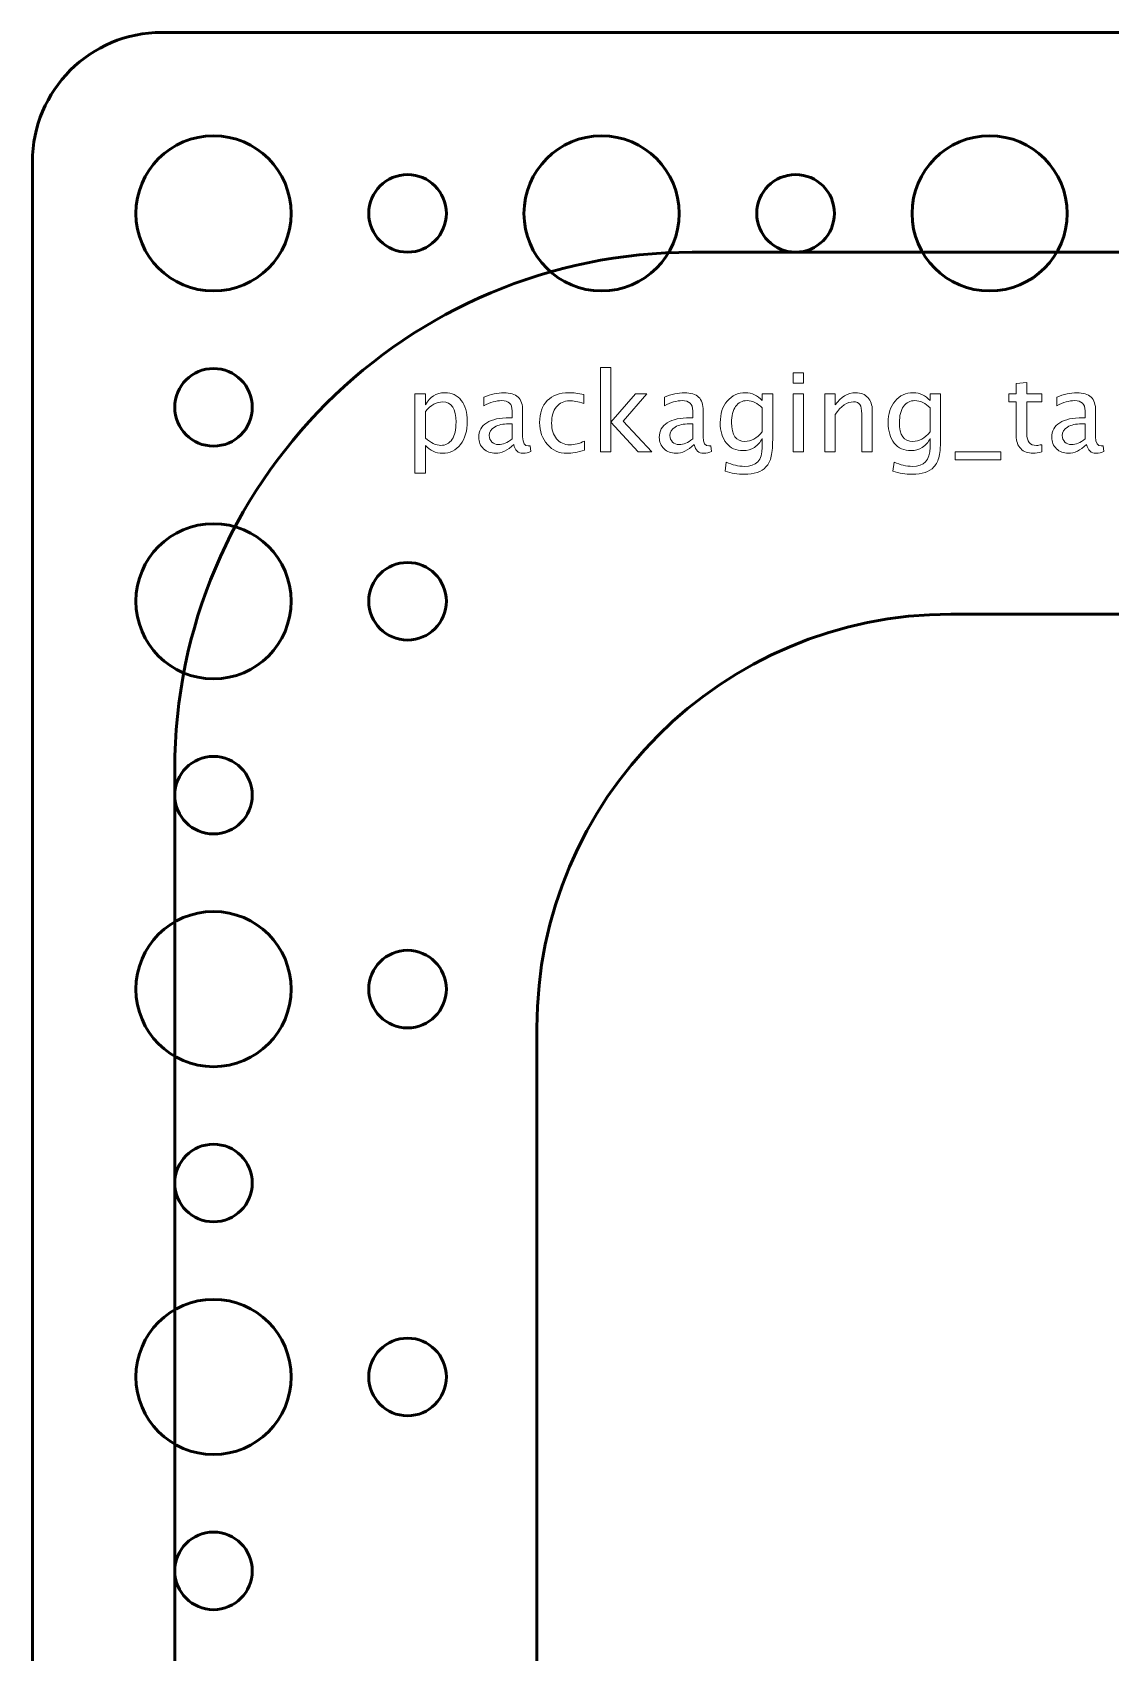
# Model space of a CAD drawing. Header units: centimetres. Extents: x -42 to 63, y -49 to 29.
# Drawn here: x 45.05 to 49.22, y -22.07 to -15.8 of the extents above; entities that cross this region are included whole.
import ezdxf

# ---------------------------------------------------------------- set-up
doc = ezdxf.new("R2010")
doc.units = ezdxf.units.CM
doc.header["$MEASUREMENT"] = 0
doc.layers.add('Layer 1', color=7, linetype='Continuous')

msp = doc.modelspace()

# ---------------------------------------------------------------- linework, layer by layer
at = {"layer": 'Layer 1', "lineweight": 53}
for centre, major_axis in [((45.75001, -16.50001), (0, 0.30001)), ((47.25001, -16.50001), (0, 0.30001)), ((48.75001, -16.50001), (0, 0.30001)), ((46.5, -16.5), (0, 0.15)), ((48, -16.5), (0, 0.15)), ((45.75, -17.25), (0, 0.15)), ((45.75001, -18.00001), (0, 0.30001)), ((46.5, -18), (0, 0.15)), ((45.75, -18.75), (0, 0.15)), ((45.75001, -19.50001), (0, 0.30001)), ((46.5, -19.5), (0, 0.15)), ((45.75, -20.25), (0, 0.15)), ((45.75001, -21.00001), (0, 0.30001)), ((46.5, -21), (0, 0.15)), ((45.75, -21.75), (0, 0.15))]:
    msp.add_ellipse(centre, major_axis=major_axis, ratio=1, dxfattribs=at)
msp.add_open_spline([(45.05, -28.7), (45.05, -28.7), (45.05, -16.3), (45.05, -16.3), (45.05, -16.3), (45.05, -16.02386), (45.27386, -15.8), (45.55, -15.8), (45.55, -15.8), (45.55, -15.8), (62.45, -15.8), (62.45, -15.8), (62.45, -15.8), (62.72614, -15.8), (62.95, -16.02386), (62.95, -16.3), (62.95, -16.3), (62.95, -16.3), (62.95, -28.7), (62.95, -28.7), (62.95, -28.7), (62.95, -28.97614), (62.72614, -29.2), (62.45, -29.2), (62.45, -29.2), (62.45, -29.2), (45.55, -29.2), (45.55, -29.2), (45.55, -29.2), (45.27386, -29.2), (45.05, -28.97614), (45.05, -28.7)], degree=3, knots=[0, 0, 0, 0, 0.1111111, 0.1111111, 0.1111111, 0.1111111, 0.2222222, 0.2222222, 0.2222222, 0.2222222, 0.3333333, 0.3333333, 0.3333333, 0.3333333, 0.4444444, 0.4444444, 0.4444444, 0.4444444, 0.5555556, 0.5555556, 0.5555556, 0.5555556, 0.6666667, 0.6666667, 0.6666667, 0.6666667, 0.7777778, 0.7777778, 0.7777778, 0.7777778, 1, 1, 1, 1], dxfattribs=at)
at = {"layer": 'Layer 1', "color": 5, "lineweight": 53}
for points in [[(45.6, -26.35), (45.6, -26.35), (45.6, -18.65), (45.6, -18.65), (45.6, -18.65), (45.6, -17.54544), (46.49543, -16.65), (47.6, -16.65), (47.6, -16.65), (47.6, -16.65), (60.4, -16.65), (60.4, -16.65), (60.4, -16.65), (61.50457, -16.65), (62.4, -17.54544), (62.4, -18.65), (62.4, -18.65), (62.4, -18.65), (62.4, -26.35), (62.4, -26.35), (62.4, -26.35), (62.4, -27.45456), (61.50457, -28.35), (60.4, -28.35), (60.4, -28.35), (60.4, -28.35), (47.6, -28.35), (47.6, -28.35), (47.6, -28.35), (46.49543, -28.35), (45.6, -27.45456), (45.6, -26.35)], [(47, -25.35), (47, -25.35), (47, -19.65), (47, -19.65), (47, -19.65), (47, -18.76635), (47.71635, -18.05), (48.6, -18.05), (48.6, -18.05), (48.6, -18.05), (59.4, -18.05), (59.4, -18.05), (59.4, -18.05), (60.28365, -18.05), (61, -18.76635), (61, -19.65), (61, -19.65), (61, -19.65), (61, -25.35), (61, -25.35), (61, -25.35), (61, -26.23365), (60.28365, -26.95), (59.4, -26.95), (59.4, -26.95), (59.4, -26.95), (48.6, -26.95), (48.6, -26.95), (48.6, -26.95), (47.71635, -26.95), (47, -26.23365), (47, -25.35)]]:
    msp.add_open_spline(points, degree=3, knots=[0, 0, 0, 0, 0.1111111, 0.1111111, 0.1111111, 0.1111111, 0.2222222, 0.2222222, 0.2222222, 0.2222222, 0.3333333, 0.3333333, 0.3333333, 0.3333333, 0.4444444, 0.4444444, 0.4444444, 0.4444444, 0.5555556, 0.5555556, 0.5555556, 0.5555556, 0.6666667, 0.6666667, 0.6666667, 0.6666667, 0.7777778, 0.7777778, 0.7777778, 0.7777778, 1, 1, 1, 1], dxfattribs=at)
at = {"layer": 'Layer 1', "color": 5, "lineweight": 9}
for points, knots in [([(47.2453, -17.42256), (47.2453, -17.42256), (47.2453, -17.09617), (47.2453, -17.09617), (47.2453, -17.09617), (47.2453, -17.09617), (47.28594, -17.09617), (47.28594, -17.09617), (47.28594, -17.09617), (47.28594, -17.09617), (47.28594, -17.30706), (47.28594, -17.30706), (47.28594, -17.30706), (47.28594, -17.30706), (47.38119, -17.1982), (47.38119, -17.1982), (47.38119, -17.1982), (47.38119, -17.1982), (47.42507, -17.1982), (47.42507, -17.1982), (47.42507, -17.1982), (47.42507, -17.1982), (47.33406, -17.3029), (47.33406, -17.3029), (47.33406, -17.3029), (47.33406, -17.3029), (47.44412, -17.42256), (47.44412, -17.42256), (47.44412, -17.42256), (47.44412, -17.42256), (47.39177, -17.42256), (47.39177, -17.42256), (47.39177, -17.42256), (47.39177, -17.42256), (47.28594, -17.30748), (47.28594, -17.30748), (47.28594, -17.30748), (47.28594, -17.30748), (47.28594, -17.42256), (47.28594, -17.42256), (47.28594, -17.42256), (47.28594, -17.42256), (47.2453, -17.42256), (47.2453, -17.42256)], [0, 0, 0, 0, 0.0833333, 0.0833333, 0.0833333, 0.0833333, 0.1666667, 0.1666667, 0.1666667, 0.1666667, 0.25, 0.25, 0.25, 0.25, 0.3333333, 0.3333333, 0.3333333, 0.3333333, 0.4166667, 0.4166667, 0.4166667, 0.4166667, 0.5, 0.5, 0.5, 0.5, 0.5833333, 0.5833333, 0.5833333, 0.5833333, 0.6666667, 0.6666667, 0.6666667, 0.6666667, 0.75, 0.75, 0.75, 0.75, 0.8333333, 0.8333333, 0.8333333, 0.8333333, 1, 1, 1, 1]), ([(47.99044, -17.15713), (47.99044, -17.15713), (47.99044, -17.11649), (47.99044, -17.11649), (47.99044, -17.11649), (47.99044, -17.11649), (48.03108, -17.11649), (48.03108, -17.11649), (48.03108, -17.11649), (48.03108, -17.11649), (48.03108, -17.15713), (48.03108, -17.15713), (48.03108, -17.15713), (48.03108, -17.15713), (47.99044, -17.15713), (47.99044, -17.15713)], [0, 0, 0, 0, 0.2, 0.2, 0.2, 0.2, 0.4, 0.4, 0.4, 0.4, 0.6, 0.6, 0.6, 0.6, 1, 1, 1, 1]), ([(48.95148, -17.42249), (48.93892, -17.42595), (48.92798, -17.42764), (48.91874, -17.42764), (48.91874, -17.42764), (48.898, -17.42764), (48.88184, -17.42171), (48.87027, -17.40986), (48.87027, -17.40986), (48.85863, -17.39801), (48.85284, -17.38157), (48.85284, -17.36047), (48.85284, -17.36047), (48.85284, -17.36047), (48.85284, -17.22867), (48.85284, -17.22867), (48.85284, -17.22867), (48.85284, -17.22867), (48.82476, -17.22867), (48.82476, -17.22867), (48.82476, -17.22867), (48.82476, -17.22867), (48.82476, -17.1982), (48.82476, -17.1982), (48.82476, -17.1982), (48.82476, -17.1982), (48.85284, -17.1982), (48.85284, -17.1982), (48.85284, -17.1982), (48.85284, -17.1982), (48.85284, -17.15763), (48.85284, -17.15763), (48.85284, -17.15763), (48.85284, -17.15763), (48.89348, -17.15375), (48.89348, -17.15375), (48.89348, -17.15375), (48.89348, -17.15375), (48.89348, -17.1982), (48.89348, -17.1982), (48.89348, -17.1982), (48.89348, -17.1982), (48.95233, -17.1982), (48.95233, -17.1982), (48.95233, -17.1982), (48.95233, -17.1982), (48.95233, -17.22867), (48.95233, -17.22867), (48.95233, -17.22867), (48.95233, -17.22867), (48.89348, -17.22867), (48.89348, -17.22867), (48.89348, -17.22867), (48.89348, -17.22867), (48.89348, -17.35313), (48.89348, -17.35313), (48.89348, -17.35313), (48.89348, -17.38248), (48.90625, -17.39716), (48.93172, -17.39716), (48.93172, -17.39716), (48.93716, -17.39716), (48.94372, -17.39624), (48.95148, -17.39448), (48.95148, -17.39448), (48.95148, -17.39448), (48.95148, -17.42249), (48.95148, -17.42249)], [0, 0, 0, 0, 0.0555556, 0.0555556, 0.0555556, 0.0555556, 0.1111111, 0.1111111, 0.1111111, 0.1111111, 0.1666667, 0.1666667, 0.1666667, 0.1666667, 0.2222222, 0.2222222, 0.2222222, 0.2222222, 0.2777778, 0.2777778, 0.2777778, 0.2777778, 0.3333333, 0.3333333, 0.3333333, 0.3333333, 0.3888889, 0.3888889, 0.3888889, 0.3888889, 0.4444444, 0.4444444, 0.4444444, 0.4444444, 0.5, 0.5, 0.5, 0.5, 0.5555556, 0.5555556, 0.5555556, 0.5555556, 0.6111111, 0.6111111, 0.6111111, 0.6111111, 0.6666667, 0.6666667, 0.6666667, 0.6666667, 0.7222222, 0.7222222, 0.7222222, 0.7222222, 0.7777778, 0.7777778, 0.7777778, 0.7777778, 0.8333333, 0.8333333, 0.8333333, 0.8333333, 0.8888889, 0.8888889, 0.8888889, 0.8888889, 1, 1, 1, 1]), ([(46.52831, -17.50426), (46.52831, -17.50426), (46.52831, -17.1982), (46.52831, -17.1982), (46.52831, -17.1982), (46.52831, -17.1982), (46.56895, -17.1982), (46.56895, -17.1982), (46.56895, -17.1982), (46.56895, -17.1982), (46.56895, -17.2406), (46.56895, -17.2406), (46.56895, -17.2406), (46.5856, -17.2092), (46.61065, -17.19354), (46.64402, -17.19354), (46.64402, -17.19354), (46.67104, -17.19354), (46.69228, -17.20335), (46.7078, -17.22303), (46.7078, -17.22303), (46.72332, -17.24272), (46.73108, -17.2696), (46.73108, -17.30367), (46.73108, -17.30367), (46.73108, -17.34079), (46.72227, -17.37077), (46.7047, -17.39349), (46.7047, -17.39349), (46.68713, -17.41628), (46.66399, -17.42764), (46.63534, -17.42764), (46.63534, -17.42764), (46.60874, -17.42764), (46.58659, -17.41748), (46.56895, -17.39709), (46.56895, -17.39709), (46.56895, -17.39709), (46.56895, -17.50426), (46.56895, -17.50426), (46.56895, -17.50426), (46.56895, -17.50426), (46.52831, -17.50426), (46.52831, -17.50426)], [0, 0, 0, 0, 0.0833333, 0.0833333, 0.0833333, 0.0833333, 0.1666667, 0.1666667, 0.1666667, 0.1666667, 0.25, 0.25, 0.25, 0.25, 0.3333333, 0.3333333, 0.3333333, 0.3333333, 0.4166667, 0.4166667, 0.4166667, 0.4166667, 0.5, 0.5, 0.5, 0.5, 0.5833333, 0.5833333, 0.5833333, 0.5833333, 0.6666667, 0.6666667, 0.6666667, 0.6666667, 0.75, 0.75, 0.75, 0.75, 0.8333333, 0.8333333, 0.8333333, 0.8333333, 1, 1, 1, 1]), ([(46.56895, -17.36908), (46.5899, -17.38778), (46.60987, -17.39716), (46.62885, -17.39716), (46.62885, -17.39716), (46.64755, -17.39716), (46.66201, -17.38933), (46.67217, -17.37374), (46.67217, -17.37374), (46.6824, -17.35814), (46.68748, -17.3362), (46.68748, -17.30784), (46.68748, -17.30784), (46.68748, -17.25534), (46.67013, -17.2291), (46.63541, -17.2291), (46.63541, -17.2291), (46.61269, -17.2291), (46.59054, -17.24137), (46.56895, -17.266), (46.56895, -17.266), (46.56895, -17.266), (46.56895, -17.36908), (46.56895, -17.36908)], [0, 0, 0, 0, 0.1428571, 0.1428571, 0.1428571, 0.1428571, 0.2857143, 0.2857143, 0.2857143, 0.2857143, 0.4285714, 0.4285714, 0.4285714, 0.4285714, 0.5714286, 0.5714286, 0.5714286, 0.5714286, 0.7142857, 0.7142857, 0.7142857, 0.7142857, 1, 1, 1, 1]), ([(46.91037, -17.39399), (46.88596, -17.41642), (46.86246, -17.42764), (46.83988, -17.42764), (46.83988, -17.42764), (46.82133, -17.42764), (46.80588, -17.42185), (46.79367, -17.41021), (46.79367, -17.41021), (46.78139, -17.39857), (46.77526, -17.3839), (46.77526, -17.36619), (46.77526, -17.36619), (46.77526, -17.3417), (46.78556, -17.32287), (46.80616, -17.30974), (46.80616, -17.30974), (46.82676, -17.29662), (46.85632, -17.29006), (46.89485, -17.29006), (46.89485, -17.29006), (46.89485, -17.29006), (46.90437, -17.29006), (46.90437, -17.29006), (46.90437, -17.29006), (46.90437, -17.29006), (46.90437, -17.26304), (46.90437, -17.26304), (46.90437, -17.26304), (46.90437, -17.237), (46.89083, -17.22402), (46.86366, -17.22402), (46.86366, -17.22402), (46.84264, -17.22402), (46.81964, -17.23065), (46.79473, -17.24391), (46.79473, -17.24391), (46.79473, -17.24391), (46.79473, -17.21047), (46.79473, -17.21047), (46.79473, -17.21047), (46.82211, -17.19918), (46.84793, -17.19354), (46.87213, -17.19354), (46.87213, -17.19354), (46.89703, -17.19354), (46.91545, -17.19918), (46.92723, -17.21054), (46.92723, -17.21054), (46.93909, -17.2219), (46.94501, -17.2394), (46.94501, -17.26304), (46.94501, -17.26304), (46.94501, -17.26304), (46.94501, -17.36442), (46.94501, -17.36442), (46.94501, -17.36442), (46.94501, -17.38764), (46.95214, -17.39928), (46.96646, -17.39928), (46.96646, -17.39928), (46.96822, -17.39928), (46.97083, -17.39899), (46.97429, -17.39843), (46.97429, -17.39843), (46.97429, -17.39843), (46.97718, -17.42101), (46.97718, -17.42101), (46.97718, -17.42101), (46.96794, -17.42545), (46.95778, -17.42764), (46.94663, -17.42764), (46.94663, -17.42764), (46.92766, -17.42764), (46.91559, -17.41642), (46.91037, -17.39399)], [0, 0, 0, 0, 0.05, 0.05, 0.05, 0.05, 0.1, 0.1, 0.1, 0.1, 0.15, 0.15, 0.15, 0.15, 0.2, 0.2, 0.2, 0.2, 0.25, 0.25, 0.25, 0.25, 0.3, 0.3, 0.3, 0.3, 0.35, 0.35, 0.35, 0.35, 0.4, 0.4, 0.4, 0.4, 0.45, 0.45, 0.45, 0.45, 0.5, 0.5, 0.5, 0.5, 0.55, 0.55, 0.55, 0.55, 0.6, 0.6, 0.6, 0.6, 0.65, 0.65, 0.65, 0.65, 0.7, 0.7, 0.7, 0.7, 0.75, 0.75, 0.75, 0.75, 0.8, 0.8, 0.8, 0.8, 0.85, 0.85, 0.85, 0.85, 0.9, 0.9, 0.9, 0.9, 1, 1, 1, 1]), ([(47.18427, -17.41579), (47.15795, -17.42369), (47.13523, -17.42764), (47.11611, -17.42764), (47.11611, -17.42764), (47.08577, -17.42764), (47.06065, -17.41642), (47.04069, -17.39406), (47.04069, -17.39406), (47.02072, -17.37162), (47.0107, -17.34333), (47.0107, -17.30925), (47.0107, -17.30925), (47.0107, -17.27284), (47.02058, -17.24441), (47.04033, -17.22409), (47.04033, -17.22409), (47.06009, -17.2037), (47.08768, -17.19354), (47.12309, -17.19354), (47.12309, -17.19354), (47.14052, -17.19354), (47.16014, -17.19594), (47.18173, -17.20074), (47.18173, -17.20074), (47.18173, -17.20074), (47.18173, -17.23502), (47.18173, -17.23502), (47.18173, -17.23502), (47.15879, -17.22825), (47.1401, -17.22486), (47.1257, -17.22486), (47.1257, -17.22486), (47.10482, -17.22486), (47.0881, -17.2327), (47.07561, -17.24829), (47.07561, -17.24829), (47.06312, -17.26388), (47.05684, -17.2847), (47.05684, -17.31066), (47.05684, -17.31066), (47.05684, -17.33585), (47.06333, -17.35617), (47.07625, -17.37176), (47.07625, -17.37176), (47.08916, -17.38728), (47.10602, -17.39504), (47.12697, -17.39504), (47.12697, -17.39504), (47.14553, -17.39504), (47.16458, -17.39025), (47.18427, -17.38065), (47.18427, -17.38065), (47.18427, -17.38065), (47.18427, -17.41579), (47.18427, -17.41579)], [0, 0, 0, 0, 0.0666667, 0.0666667, 0.0666667, 0.0666667, 0.1333333, 0.1333333, 0.1333333, 0.1333333, 0.2, 0.2, 0.2, 0.2, 0.2666667, 0.2666667, 0.2666667, 0.2666667, 0.3333333, 0.3333333, 0.3333333, 0.3333333, 0.4, 0.4, 0.4, 0.4, 0.4666667, 0.4666667, 0.4666667, 0.4666667, 0.5333333, 0.5333333, 0.5333333, 0.5333333, 0.6, 0.6, 0.6, 0.6, 0.6666667, 0.6666667, 0.6666667, 0.6666667, 0.7333333, 0.7333333, 0.7333333, 0.7333333, 0.8, 0.8, 0.8, 0.8, 0.8666667, 0.8666667, 0.8666667, 0.8666667, 1, 1, 1, 1]), ([(47.60838, -17.39399), (47.58397, -17.41642), (47.56047, -17.42764), (47.53789, -17.42764), (47.53789, -17.42764), (47.51934, -17.42764), (47.50389, -17.42185), (47.49168, -17.41021), (47.49168, -17.41021), (47.4794, -17.39857), (47.47327, -17.3839), (47.47327, -17.36619), (47.47327, -17.36619), (47.47327, -17.3417), (47.48357, -17.32287), (47.50417, -17.30974), (47.50417, -17.30974), (47.52477, -17.29662), (47.55433, -17.29006), (47.59286, -17.29006), (47.59286, -17.29006), (47.59286, -17.29006), (47.60238, -17.29006), (47.60238, -17.29006), (47.60238, -17.29006), (47.60238, -17.29006), (47.60238, -17.26304), (47.60238, -17.26304), (47.60238, -17.26304), (47.60238, -17.237), (47.58884, -17.22402), (47.56167, -17.22402), (47.56167, -17.22402), (47.54065, -17.22402), (47.51765, -17.23065), (47.49274, -17.24391), (47.49274, -17.24391), (47.49274, -17.24391), (47.49274, -17.21047), (47.49274, -17.21047), (47.49274, -17.21047), (47.52012, -17.19918), (47.54594, -17.19354), (47.57014, -17.19354), (47.57014, -17.19354), (47.59504, -17.19354), (47.61346, -17.19918), (47.62524, -17.21054), (47.62524, -17.21054), (47.6371, -17.2219), (47.64302, -17.2394), (47.64302, -17.26304), (47.64302, -17.26304), (47.64302, -17.26304), (47.64302, -17.36442), (47.64302, -17.36442), (47.64302, -17.36442), (47.64302, -17.38764), (47.65015, -17.39928), (47.66447, -17.39928), (47.66447, -17.39928), (47.66623, -17.39928), (47.66884, -17.39899), (47.6723, -17.39843), (47.6723, -17.39843), (47.6723, -17.39843), (47.67519, -17.42101), (47.67519, -17.42101), (47.67519, -17.42101), (47.66595, -17.42545), (47.65579, -17.42764), (47.64464, -17.42764), (47.64464, -17.42764), (47.62567, -17.42764), (47.6136, -17.41642), (47.60838, -17.39399)], [0, 0, 0, 0, 0.05, 0.05, 0.05, 0.05, 0.1, 0.1, 0.1, 0.1, 0.15, 0.15, 0.15, 0.15, 0.2, 0.2, 0.2, 0.2, 0.25, 0.25, 0.25, 0.25, 0.3, 0.3, 0.3, 0.3, 0.35, 0.35, 0.35, 0.35, 0.4, 0.4, 0.4, 0.4, 0.45, 0.45, 0.45, 0.45, 0.5, 0.5, 0.5, 0.5, 0.55, 0.55, 0.55, 0.55, 0.6, 0.6, 0.6, 0.6, 0.65, 0.65, 0.65, 0.65, 0.7, 0.7, 0.7, 0.7, 0.75, 0.75, 0.75, 0.75, 0.8, 0.8, 0.8, 0.8, 0.85, 0.85, 0.85, 0.85, 0.9, 0.9, 0.9, 0.9, 1, 1, 1, 1]), ([(47.72734, -17.49707), (47.72734, -17.49707), (47.73213, -17.46193), (47.73213, -17.46193), (47.73213, -17.46193), (47.7557, -17.47294), (47.77905, -17.47844), (47.80212, -17.47844), (47.80212, -17.47844), (47.84791, -17.47844), (47.87085, -17.45417), (47.87085, -17.4057), (47.87085, -17.4057), (47.87085, -17.4057), (47.87085, -17.37042), (47.87085, -17.37042), (47.87085, -17.37042), (47.86379, -17.38531), (47.85377, -17.39681), (47.84072, -17.40506), (47.84072, -17.40506), (47.82767, -17.41332), (47.81313, -17.41748), (47.79712, -17.41748), (47.79712, -17.41748), (47.76995, -17.41748), (47.74843, -17.40774), (47.73256, -17.38827), (47.73256, -17.38827), (47.71668, -17.3688), (47.70871, -17.34241), (47.70871, -17.30911), (47.70871, -17.30911), (47.70871, -17.27503), (47.71774, -17.24723), (47.7358, -17.22571), (47.7358, -17.22571), (47.75394, -17.20426), (47.77729, -17.19354), (47.80601, -17.19354), (47.80601, -17.19354), (47.83112, -17.19354), (47.85278, -17.2037), (47.87085, -17.22409), (47.87085, -17.22409), (47.87085, -17.22409), (47.87085, -17.1982), (47.87085, -17.1982), (47.87085, -17.1982), (47.87085, -17.1982), (47.91148, -17.1982), (47.91148, -17.1982), (47.91148, -17.1982), (47.91148, -17.1982), (47.91148, -17.36132), (47.91148, -17.36132), (47.91148, -17.36132), (47.91148, -17.39638), (47.90965, -17.42235), (47.90598, -17.43921), (47.90598, -17.43921), (47.90238, -17.45607), (47.89547, -17.4699), (47.88545, -17.48063), (47.88545, -17.48063), (47.86767, -17.49946), (47.83987, -17.50892), (47.80212, -17.50892), (47.80212, -17.50892), (47.77623, -17.50892), (47.75133, -17.50497), (47.72734, -17.49707)], [0, 0, 0, 0, 0.0526316, 0.0526316, 0.0526316, 0.0526316, 0.1052632, 0.1052632, 0.1052632, 0.1052632, 0.1578947, 0.1578947, 0.1578947, 0.1578947, 0.2105263, 0.2105263, 0.2105263, 0.2105263, 0.2631579, 0.2631579, 0.2631579, 0.2631579, 0.3157895, 0.3157895, 0.3157895, 0.3157895, 0.3684211, 0.3684211, 0.3684211, 0.3684211, 0.4210526, 0.4210526, 0.4210526, 0.4210526, 0.4736842, 0.4736842, 0.4736842, 0.4736842, 0.5263158, 0.5263158, 0.5263158, 0.5263158, 0.5789474, 0.5789474, 0.5789474, 0.5789474, 0.6315789, 0.6315789, 0.6315789, 0.6315789, 0.6842105, 0.6842105, 0.6842105, 0.6842105, 0.7368421, 0.7368421, 0.7368421, 0.7368421, 0.7894737, 0.7894737, 0.7894737, 0.7894737, 0.8421053, 0.8421053, 0.8421053, 0.8421053, 0.8947368, 0.8947368, 0.8947368, 0.8947368, 1, 1, 1, 1]), ([(47.87085, -17.34495), (47.87085, -17.34495), (47.87085, -17.25189), (47.87085, -17.25189), (47.87085, -17.25189), (47.85292, -17.23333), (47.83338, -17.22402), (47.81228, -17.22402), (47.81228, -17.22402), (47.79352, -17.22402), (47.77884, -17.2315), (47.76826, -17.24653), (47.76826, -17.24653), (47.7576, -17.26148), (47.75231, -17.2823), (47.75231, -17.30883), (47.75231, -17.30883), (47.75231, -17.35758), (47.7696, -17.38192), (47.80424, -17.38192), (47.80424, -17.38192), (47.82781, -17.38192), (47.85003, -17.36957), (47.87085, -17.34495)], [0, 0, 0, 0, 0.1428571, 0.1428571, 0.1428571, 0.1428571, 0.2857143, 0.2857143, 0.2857143, 0.2857143, 0.4285714, 0.4285714, 0.4285714, 0.4285714, 0.5714286, 0.5714286, 0.5714286, 0.5714286, 0.7142857, 0.7142857, 0.7142857, 0.7142857, 1, 1, 1, 1]), ([(47.99044, -17.42256), (47.99044, -17.42256), (47.99044, -17.1982), (47.99044, -17.1982), (47.99044, -17.1982), (47.99044, -17.1982), (48.03108, -17.1982), (48.03108, -17.1982), (48.03108, -17.1982), (48.03108, -17.1982), (48.03108, -17.42256), (48.03108, -17.42256), (48.03108, -17.42256), (48.03108, -17.42256), (47.99044, -17.42256), (47.99044, -17.42256)], [0, 0, 0, 0, 0.2, 0.2, 0.2, 0.2, 0.4, 0.4, 0.4, 0.4, 0.6, 0.6, 0.6, 0.6, 1, 1, 1, 1]), ([(48.11278, -17.42256), (48.11278, -17.42256), (48.11278, -17.1982), (48.11278, -17.1982), (48.11278, -17.1982), (48.11278, -17.1982), (48.15342, -17.1982), (48.15342, -17.1982), (48.15342, -17.1982), (48.15342, -17.1982), (48.15342, -17.2406), (48.15342, -17.2406), (48.15342, -17.2406), (48.17494, -17.2092), (48.20133, -17.19354), (48.23251, -17.19354), (48.23251, -17.19354), (48.25213, -17.19354), (48.26772, -17.19968), (48.27922, -17.21202), (48.27922, -17.21202), (48.29072, -17.2243), (48.2965, -17.24088), (48.2965, -17.26162), (48.2965, -17.26162), (48.2965, -17.26162), (48.2965, -17.42256), (48.2965, -17.42256), (48.2965, -17.42256), (48.2965, -17.42256), (48.25587, -17.42256), (48.25587, -17.42256), (48.25587, -17.42256), (48.25587, -17.42256), (48.25587, -17.27489), (48.25587, -17.27489), (48.25587, -17.27489), (48.25587, -17.25824), (48.2534, -17.24638), (48.24853, -17.23933), (48.24853, -17.23933), (48.24359, -17.2322), (48.23547, -17.22867), (48.22412, -17.22867), (48.22412, -17.22867), (48.19914, -17.22867), (48.17557, -17.24497), (48.15342, -17.27757), (48.15342, -17.27757), (48.15342, -17.27757), (48.15342, -17.42256), (48.15342, -17.42256), (48.15342, -17.42256), (48.15342, -17.42256), (48.11278, -17.42256), (48.11278, -17.42256)], [0, 0, 0, 0, 0.0666667, 0.0666667, 0.0666667, 0.0666667, 0.1333333, 0.1333333, 0.1333333, 0.1333333, 0.2, 0.2, 0.2, 0.2, 0.2666667, 0.2666667, 0.2666667, 0.2666667, 0.3333333, 0.3333333, 0.3333333, 0.3333333, 0.4, 0.4, 0.4, 0.4, 0.4666667, 0.4666667, 0.4666667, 0.4666667, 0.5333333, 0.5333333, 0.5333333, 0.5333333, 0.6, 0.6, 0.6, 0.6, 0.6666667, 0.6666667, 0.6666667, 0.6666667, 0.7333333, 0.7333333, 0.7333333, 0.7333333, 0.8, 0.8, 0.8, 0.8, 0.8666667, 0.8666667, 0.8666667, 0.8666667, 1, 1, 1, 1]), ([(48.37638, -17.49707), (48.37638, -17.49707), (48.38117, -17.46193), (48.38117, -17.46193), (48.38117, -17.46193), (48.40474, -17.47294), (48.42809, -17.47844), (48.45116, -17.47844), (48.45116, -17.47844), (48.49695, -17.47844), (48.51989, -17.45417), (48.51989, -17.4057), (48.51989, -17.4057), (48.51989, -17.4057), (48.51989, -17.37042), (48.51989, -17.37042), (48.51989, -17.37042), (48.51283, -17.38531), (48.50281, -17.39681), (48.48976, -17.40506), (48.48976, -17.40506), (48.47671, -17.41332), (48.46217, -17.41748), (48.44616, -17.41748), (48.44616, -17.41748), (48.41899, -17.41748), (48.39747, -17.40774), (48.3816, -17.38827), (48.3816, -17.38827), (48.36572, -17.3688), (48.35775, -17.34241), (48.35775, -17.30911), (48.35775, -17.30911), (48.35775, -17.27503), (48.36678, -17.24723), (48.38484, -17.22571), (48.38484, -17.22571), (48.40298, -17.20426), (48.42633, -17.19354), (48.45505, -17.19354), (48.45505, -17.19354), (48.48016, -17.19354), (48.50182, -17.2037), (48.51989, -17.22409), (48.51989, -17.22409), (48.51989, -17.22409), (48.51989, -17.1982), (48.51989, -17.1982), (48.51989, -17.1982), (48.51989, -17.1982), (48.56052, -17.1982), (48.56052, -17.1982), (48.56052, -17.1982), (48.56052, -17.1982), (48.56052, -17.36132), (48.56052, -17.36132), (48.56052, -17.36132), (48.56052, -17.39638), (48.55869, -17.42235), (48.55502, -17.43921), (48.55502, -17.43921), (48.55142, -17.45607), (48.54451, -17.4699), (48.53449, -17.48063), (48.53449, -17.48063), (48.51671, -17.49946), (48.48891, -17.50892), (48.45116, -17.50892), (48.45116, -17.50892), (48.42527, -17.50892), (48.40037, -17.50497), (48.37638, -17.49707)], [0, 0, 0, 0, 0.0526316, 0.0526316, 0.0526316, 0.0526316, 0.1052632, 0.1052632, 0.1052632, 0.1052632, 0.1578947, 0.1578947, 0.1578947, 0.1578947, 0.2105263, 0.2105263, 0.2105263, 0.2105263, 0.2631579, 0.2631579, 0.2631579, 0.2631579, 0.3157895, 0.3157895, 0.3157895, 0.3157895, 0.3684211, 0.3684211, 0.3684211, 0.3684211, 0.4210526, 0.4210526, 0.4210526, 0.4210526, 0.4736842, 0.4736842, 0.4736842, 0.4736842, 0.5263158, 0.5263158, 0.5263158, 0.5263158, 0.5789474, 0.5789474, 0.5789474, 0.5789474, 0.6315789, 0.6315789, 0.6315789, 0.6315789, 0.6842105, 0.6842105, 0.6842105, 0.6842105, 0.7368421, 0.7368421, 0.7368421, 0.7368421, 0.7894737, 0.7894737, 0.7894737, 0.7894737, 0.8421053, 0.8421053, 0.8421053, 0.8421053, 0.8947368, 0.8947368, 0.8947368, 0.8947368, 1, 1, 1, 1]), ([(48.51989, -17.34495), (48.51989, -17.34495), (48.51989, -17.25189), (48.51989, -17.25189), (48.51989, -17.25189), (48.50196, -17.23333), (48.48242, -17.22402), (48.46132, -17.22402), (48.46132, -17.22402), (48.44256, -17.22402), (48.42788, -17.2315), (48.4173, -17.24653), (48.4173, -17.24653), (48.40664, -17.26148), (48.40135, -17.2823), (48.40135, -17.30883), (48.40135, -17.30883), (48.40135, -17.35758), (48.41864, -17.38192), (48.45328, -17.38192), (48.45328, -17.38192), (48.47685, -17.38192), (48.49907, -17.36957), (48.51989, -17.34495)], [0, 0, 0, 0, 0.1428571, 0.1428571, 0.1428571, 0.1428571, 0.2857143, 0.2857143, 0.2857143, 0.2857143, 0.4285714, 0.4285714, 0.4285714, 0.4285714, 0.5714286, 0.5714286, 0.5714286, 0.5714286, 0.7142857, 0.7142857, 0.7142857, 0.7142857, 1, 1, 1, 1]), ([(49.12512, -17.39399), (49.10071, -17.41642), (49.07721, -17.42764), (49.05463, -17.42764), (49.05463, -17.42764), (49.03608, -17.42764), (49.02063, -17.42185), (49.00842, -17.41021), (49.00842, -17.41021), (48.99614, -17.39857), (48.99001, -17.3839), (48.99001, -17.36619), (48.99001, -17.36619), (48.99001, -17.3417), (49.00031, -17.32287), (49.02091, -17.30974), (49.02091, -17.30974), (49.04151, -17.29662), (49.07107, -17.29006), (49.1096, -17.29006), (49.1096, -17.29006), (49.1096, -17.29006), (49.11912, -17.29006), (49.11912, -17.29006), (49.11912, -17.29006), (49.11912, -17.29006), (49.11912, -17.26304), (49.11912, -17.26304), (49.11912, -17.26304), (49.11912, -17.237), (49.10558, -17.22402), (49.07841, -17.22402), (49.07841, -17.22402), (49.05739, -17.22402), (49.03439, -17.23065), (49.00948, -17.24391), (49.00948, -17.24391), (49.00948, -17.24391), (49.00948, -17.21047), (49.00948, -17.21047), (49.00948, -17.21047), (49.03686, -17.19918), (49.06268, -17.19354), (49.08688, -17.19354), (49.08688, -17.19354), (49.11178, -17.19354), (49.1302, -17.19918), (49.14198, -17.21054), (49.14198, -17.21054), (49.15384, -17.2219), (49.15976, -17.2394), (49.15976, -17.26304), (49.15976, -17.26304), (49.15976, -17.26304), (49.15976, -17.36442), (49.15976, -17.36442), (49.15976, -17.36442), (49.15976, -17.38764), (49.16689, -17.39928), (49.18121, -17.39928), (49.18121, -17.39928), (49.18297, -17.39928), (49.18558, -17.39899), (49.18904, -17.39843), (49.18904, -17.39843), (49.18904, -17.39843), (49.19193, -17.42101), (49.19193, -17.42101), (49.19193, -17.42101), (49.18269, -17.42545), (49.17253, -17.42764), (49.16138, -17.42764), (49.16138, -17.42764), (49.14241, -17.42764), (49.13034, -17.41642), (49.12512, -17.39399)], [0, 0, 0, 0, 0.05, 0.05, 0.05, 0.05, 0.1, 0.1, 0.1, 0.1, 0.15, 0.15, 0.15, 0.15, 0.2, 0.2, 0.2, 0.2, 0.25, 0.25, 0.25, 0.25, 0.3, 0.3, 0.3, 0.3, 0.35, 0.35, 0.35, 0.35, 0.4, 0.4, 0.4, 0.4, 0.45, 0.45, 0.45, 0.45, 0.5, 0.5, 0.5, 0.5, 0.55, 0.55, 0.55, 0.55, 0.6, 0.6, 0.6, 0.6, 0.65, 0.65, 0.65, 0.65, 0.7, 0.7, 0.7, 0.7, 0.75, 0.75, 0.75, 0.75, 0.8, 0.8, 0.8, 0.8, 0.85, 0.85, 0.85, 0.85, 0.9, 0.9, 0.9, 0.9, 1, 1, 1, 1]), ([(46.90437, -17.37183), (46.90437, -17.37183), (46.90437, -17.31419), (46.90437, -17.31419), (46.90437, -17.31419), (46.90437, -17.31419), (46.89132, -17.31376), (46.89132, -17.31376), (46.89132, -17.31376), (46.86874, -17.31376), (46.85054, -17.31793), (46.83664, -17.32625), (46.83664, -17.32625), (46.82281, -17.33465), (46.8159, -17.34573), (46.8159, -17.35955), (46.8159, -17.35955), (46.8159, -17.36922), (46.81935, -17.3774), (46.8262, -17.38411), (46.8262, -17.38411), (46.83311, -17.39081), (46.84151, -17.3942), (46.85146, -17.3942), (46.85146, -17.3942), (46.86839, -17.3942), (46.88603, -17.38672), (46.90437, -17.37183)], [0, 0, 0, 0, 0.125, 0.125, 0.125, 0.125, 0.25, 0.25, 0.25, 0.25, 0.375, 0.375, 0.375, 0.375, 0.5, 0.5, 0.5, 0.5, 0.625, 0.625, 0.625, 0.625, 0.75, 0.75, 0.75, 0.75, 1, 1, 1, 1]), ([(47.60238, -17.37183), (47.60238, -17.37183), (47.60238, -17.31419), (47.60238, -17.31419), (47.60238, -17.31419), (47.60238, -17.31419), (47.58933, -17.31376), (47.58933, -17.31376), (47.58933, -17.31376), (47.56675, -17.31376), (47.54855, -17.31793), (47.53465, -17.32625), (47.53465, -17.32625), (47.52082, -17.33465), (47.51391, -17.34573), (47.51391, -17.35955), (47.51391, -17.35955), (47.51391, -17.36922), (47.51736, -17.3774), (47.52421, -17.38411), (47.52421, -17.38411), (47.53112, -17.39081), (47.53952, -17.3942), (47.54947, -17.3942), (47.54947, -17.3942), (47.5664, -17.3942), (47.58404, -17.38672), (47.60238, -17.37183)], [0, 0, 0, 0, 0.125, 0.125, 0.125, 0.125, 0.25, 0.25, 0.25, 0.25, 0.375, 0.375, 0.375, 0.375, 0.5, 0.5, 0.5, 0.5, 0.625, 0.625, 0.625, 0.625, 0.75, 0.75, 0.75, 0.75, 1, 1, 1, 1]), ([(49.11912, -17.37183), (49.11912, -17.37183), (49.11912, -17.31419), (49.11912, -17.31419), (49.11912, -17.31419), (49.11912, -17.31419), (49.10607, -17.31376), (49.10607, -17.31376), (49.10607, -17.31376), (49.08349, -17.31376), (49.06529, -17.31793), (49.05139, -17.32625), (49.05139, -17.32625), (49.03756, -17.33465), (49.03065, -17.34573), (49.03065, -17.35955), (49.03065, -17.35955), (49.03065, -17.36922), (49.0341, -17.3774), (49.04095, -17.38411), (49.04095, -17.38411), (49.04786, -17.39081), (49.05626, -17.3942), (49.06621, -17.3942), (49.06621, -17.3942), (49.08314, -17.3942), (49.10078, -17.38672), (49.11912, -17.37183)], [0, 0, 0, 0, 0.125, 0.125, 0.125, 0.125, 0.25, 0.25, 0.25, 0.25, 0.375, 0.375, 0.375, 0.375, 0.5, 0.5, 0.5, 0.5, 0.625, 0.625, 0.625, 0.625, 0.75, 0.75, 0.75, 0.75, 1, 1, 1, 1]), ([(48.61662, -17.45304), (48.61662, -17.45304), (48.61662, -17.42256), (48.61662, -17.42256), (48.61662, -17.42256), (48.61662, -17.42256), (48.79273, -17.42256), (48.79273, -17.42256), (48.79273, -17.42256), (48.79273, -17.42256), (48.79273, -17.45304), (48.79273, -17.45304), (48.79273, -17.45304), (48.79273, -17.45304), (48.61662, -17.45304), (48.61662, -17.45304)], [0, 0, 0, 0, 0.2, 0.2, 0.2, 0.2, 0.4, 0.4, 0.4, 0.4, 0.6, 0.6, 0.6, 0.6, 1, 1, 1, 1])]:
    msp.add_open_spline(points, degree=3, knots=knots, dxfattribs=at)

doc.saveas('drawing.dxf')
